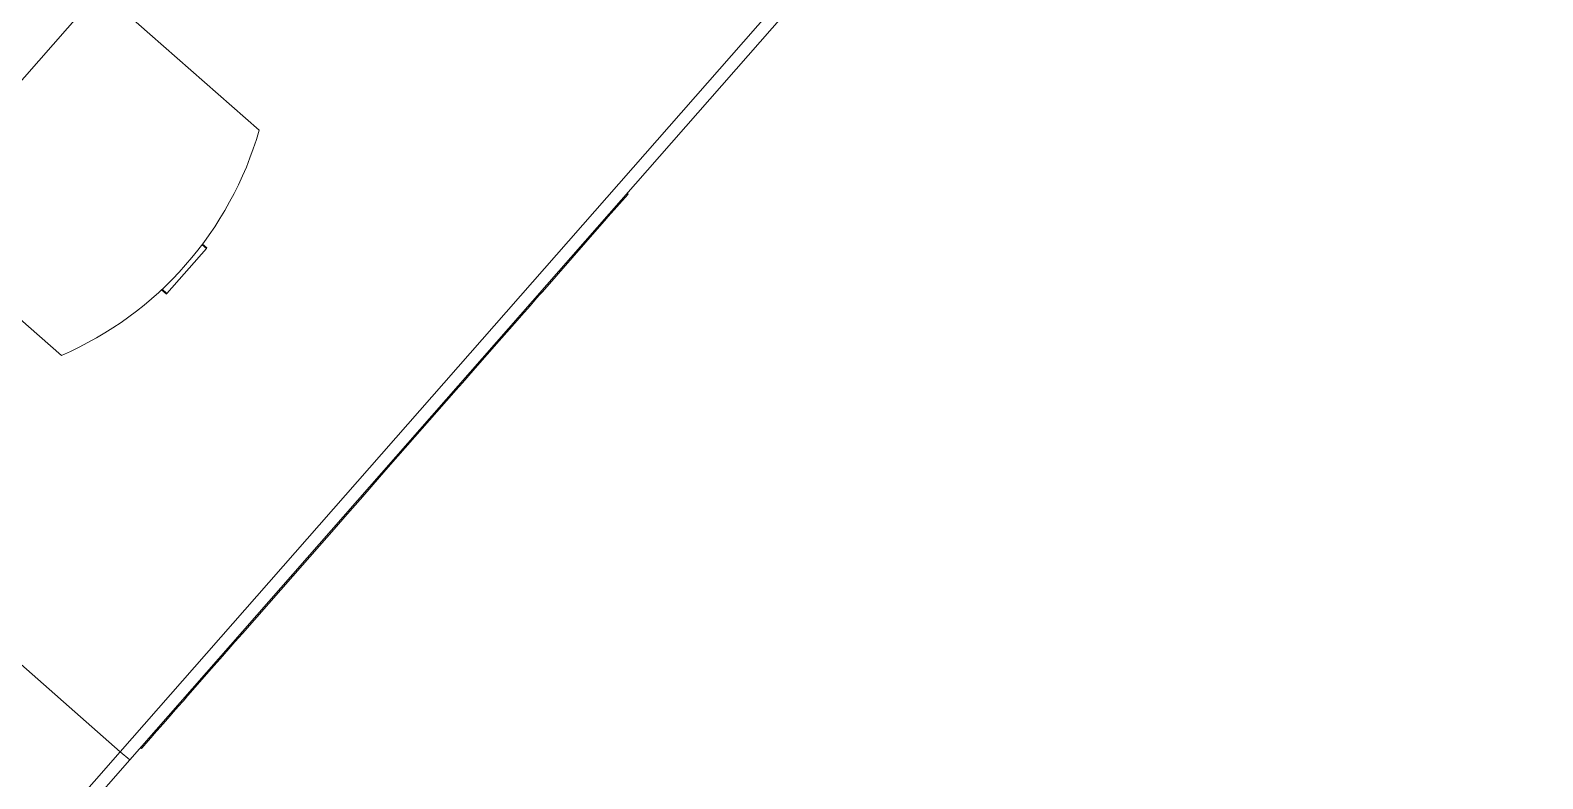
# Model space of a CAD drawing. Header units: millimetres. Extents: x 2822564 to 2991989, y -324396 to -253399.
# Drawn here: x 2841808.72 to 2841834.96, y -309596.17 to -309583.19 of the extents above; entities that cross this region are included whole.
import ezdxf

# ---------------------------------------------------------------- set-up
doc = ezdxf.new("R2010")
doc.units = ezdxf.units.MM
doc.linetypes.add('12017_XPLAN_GROUND$0$HIDDEN', pattern=[0.375, 0.25, -0.125])
doc.linetypes.add('DASHDOT', pattern=[1, 0.5, -0.25, 0, -0.25])
doc.layers.add('AX', color=1, linetype='DASHDOT')
doc.layers.add('coton tak bazo', color=191, linetype='Continuous', lineweight=5)
doc.layers.add('KATCHIN', color=253, linetype='12017_XPLAN_GROUND$0$HIDDEN', lineweight=5)

# ---------------------------------------------------------------- blocks, each defined once
blk = doc.blocks.new('fff')
at = {"layer": 'coton tak bazo', "ltscale": 0.02041656059491118}
blk.add_line((-1.297684680045103, 0.109737135599649), (-1.320963613394205, 0.08322757612690862), dxfattribs=at)
at = {"layer": 'coton tak bazo', "ltscale": 0.02041674974823626}
blk.add_line((-1.313244746708783, 0.07621112816137021), (-1.289965566657289, 0.1027209052116952), dxfattribs=at)
at = {"layer": 'coton tak bazo', "ltscale": 0.02041679877427124}
blk.add_line((-1.313055074481547, 0.07604435919093644), (-1.289776329198121, 0.1025546310668056), dxfattribs=at)
at = {"layer": 'coton tak bazo', "ltscale": 0.002468734504264494}
blk.add_line((-1.313647448407457, 0.09155938976185224), (-1.310442036255494, 0.08874445474320464), dxfattribs=at)
at = {"layer": 'coton tak bazo', "ltscale": 0.0002426825134832563}
blk.add_line((-1.303063657818402, 0.08738456990497168), (-1.303340741062239, 0.08706979419602096), dxfattribs=at)
at = {"layer": 'coton tak bazo', "ltscale": 1.462079459895081e-05}
for p, q in [((-1.303082673875362, 0.08740120340802565), (-1.303063657818402, 0.08738456990497168)), ((-1.303419984368251, 0.08701766269690142), (-1.303400966916477, 0.08700102927168368)), ((-1.303548971813626, 0.08687087167677215), (-1.303529955291729, 0.08685423819966348)), ((-1.303487755895252, 0.086940507093066), (-1.303468738443479, 0.08692387366784826)), ((-1.304999181370378, 0.08521894596033774), (-1.304980164848481, 0.08520231248322918)), ((-1.304861600042271, 0.08537592857162751), (-1.304842583055436, 0.08535929512046436)), ((-1.305172752651832, 0.08502153596797557), (-1.305153735200059, 0.08500490254275789)), ((-1.30541186633088, 0.08474892952794078), (-1.305392849344045, 0.08473229607677774)), ((-1.305864867233067, 0.08423292424410056), (-1.305845851176107, 0.08421629074104664)), ((-1.305618703584785, 0.08451348561379907), (-1.305599687062887, 0.08449685213669034)), ((-1.306360967107599, 0.08366760571298965), (-1.306341950146709, 0.08365097272676436)), ((-1.307664445718452, 0.08218422000738945), (-1.307645429196554, 0.082167586530281)), ((-1.307905105196695, 0.0819093772670142), (-1.307886088674798, 0.08189274378990563)), ((-1.308206673368506, 0.08156604630748676), (-1.308187656872554, 0.08154941329531618)), ((-1.308374928106604, 0.08137506783845982), (-1.308355910654831, 0.08135843441324209)), ((-1.309786365661115, 0.07976689477691018), (-1.30976734867428, 0.07975026132574692)), ((-1.310952075756171, 0.07843977829770443), (-1.310933058769336, 0.07842314484654123)), ((-1.310799652987605, 0.07861332357891165), (-1.310780636465708, 0.07859669010180309)), ((-1.311202753975295, 0.07815436876469406), (-1.311183736988459, 0.07813773531353085)), ((-1.311076053831106, 0.07829827067389261), (-1.311057036844271, 0.0782816372227294)), ((-1.311421462503198, 0.0779049741214421), (-1.311402445516363, 0.07788834067027883)), ((-1.311948541565823, 0.07730451168341262), (-1.311929524578987, 0.07728787823224947)), ((-1.312303782281988, 0.07689993539242423), (-1.312284765295153, 0.07688330194126114)), ((-1.312149072212236, 0.07707636978456245), (-1.312130056155276, 0.07705973628150847)), ((-1.312407294709309, 0.07678256964989033), (-1.312388278187411, 0.07676593617278182)), ((-1.312835870689107, 0.07629418909313929), (-1.312816854193156, 0.07627755608096864)), ((-1.312835870689107, 0.07629418909313929), (-1.312816854193156, 0.07627755608096864)), ((-1.312835870689107, 0.07629418909313929), (-1.312816854193156, 0.07627755608096864)), ((-1.312829811713884, 0.07630127347895566), (-1.312810794752995, 0.07628464049273032)), ((-1.312790544912045, 0.07634546136684567), (-1.312771528390148, 0.076328827889737)), ((-1.312607885387253, 0.07655349769249054), (-1.312588868891301, 0.07653686468032))]:
    blk.add_line(p, q, dxfattribs=at)
at = {"layer": 'coton tak bazo', "ltscale": 5.346703420438305e-05}
blk.add_line((-1.303002688628366, 0.08745398820861894), (-1.303063657818402, 0.08738456990497168), dxfattribs=at)
at = {"layer": 'coton tak bazo', "ltscale": 1.459713734714316e-05}
for p, q in [((-1.30302145749205, 0.08747083885026508), (-1.303002688628366, 0.08745398820861894)), ((-1.304798898356233, 0.08544687022971242), (-1.304780129466604, 0.08543001912312842)), ((-1.304750048046519, 0.08550211970983634), (-1.304731278227014, 0.085485268655143)), ((-1.306532993519733, 0.08347243196907717), (-1.306514224191111, 0.08345558135337638)), ((-1.308734742934258, 0.08096471288661733), (-1.308715973140699, 0.08094786229686207))]:
    blk.add_line(p, q, dxfattribs=at)
at = {"layer": 'coton tak bazo', "ltscale": 0.002468356196788968}
blk.add_line((-1.317637767063359, 0.08701440421815637), (-1.31443279060934, 0.0841999639731621), dxfattribs=at)
at = {"layer": 'coton tak bazo', "ltscale": 5.942883311754241e-05}
blk.add_line((-1.303400966916477, 0.08700102927168368), (-1.303468738443479, 0.08692387366784826), dxfattribs=at)
at = {"layer": 'coton tak bazo', "ltscale": 5.28996188852341e-05}
blk.add_line((-1.303340741062239, 0.08706979419602096), (-1.303400966916477, 0.08700102927168368), dxfattribs=at)
at = {"layer": 'coton tak bazo', "ltscale": 1.424267173965032e-05}
for p, q in [((-1.303359322325185, 0.08708593240859303), (-1.303340741062239, 0.08706979419602096)), ((-1.305254434191874, 0.08492775820546572), (-1.30523585246399, 0.08491162001883917)), ((-1.306143803010022, 0.08391476459867503), (-1.306125221256193, 0.08389862594711067)), ((-1.306493479550564, 0.08351683746049732), (-1.306474897796734, 0.08350069880893274)), ((-1.312580430757757, 0.07658466485792947), (-1.312561849003927, 0.076568526206365))]:
    blk.add_line(p, q, dxfattribs=at)
at = {"layer": 'coton tak bazo', "ltscale": 0.001054012382739734}
blk.add_line((-1.303529955291729, 0.08685423819966348), (-1.304731278227014, 0.085485268655143), dxfattribs=at)
at = {"layer": 'coton tak bazo', "ltscale": 5.365619524871447e-05}
blk.add_line((-1.303468738443479, 0.08692387366784826), (-1.303529955291729, 0.08685423819966348), dxfattribs=at)
at = {"layer": 'coton tak bazo', "ltscale": 0.0006979577664407258}
blk.add_line((-1.312303493566791, 0.08545101212779338), (-1.311507618435084, 0.08635720678468511), dxfattribs=at)
at = {"layer": 'coton tak bazo', "ltscale": 6.730670924603992e-05}
blk.add_line((-1.311594934697411, 0.08643403750805323), (-1.311507618435084, 0.08635720678468511), dxfattribs=at)
at = {"layer": 'coton tak bazo', "ltscale": 6.80878047336901e-05}
blk.add_line((-1.311585231617358, 0.08644695965637872), (-1.311496796817758, 0.08636935745417224), dxfattribs=at)
at = {"layer": 'coton tak bazo', "ltscale": 9.415813482053744e-06}
blk.add_line((-1.311507618435084, 0.08635720678468511), (-1.311496796817758, 0.08636935745417224), dxfattribs=at)
at = {"layer": 'coton tak bazo', "ltscale": 7.577649114170797e-05}
blk.add_line((-1.312413683593696, 0.08552440563658481), (-1.312315305274197, 0.0854379914312875), dxfattribs=at)
at = {"layer": 'coton tak bazo', "ltscale": 7.499543476614952e-05}
blk.add_line((-1.312400754227003, 0.08553665387248544), (-1.312303493566791, 0.08545101212779338), dxfattribs=at)
at = {"layer": 'coton tak bazo', "ltscale": 1.017351940391127e-05}
blk.add_line((-1.312315305274197, 0.0854379914312875), (-1.312303493566791, 0.08545101212779338), dxfattribs=at)
at = {"layer": 'coton tak bazo', "ltscale": 5.460216471888089e-05}
blk.add_line((-1.304780129466604, 0.08543001912312842), (-1.304842583055436, 0.08535929512046436), dxfattribs=at)
at = {"layer": 'coton tak bazo', "ltscale": 4.267860387986794e-05}
blk.add_line((-1.304731278227014, 0.085485268655143), (-1.304780129466604, 0.08543001912312842), dxfattribs=at)
at = {"layer": 'coton tak bazo', "ltscale": 0.0001521204703354855}
for p, q in [((-1.304980164848481, 0.08520231248322918), (-1.305153735200059, 0.08500490254275789)), ((-1.312388278187411, 0.07676593617278182), (-1.312561849003927, 0.076568526206365))]:
    blk.add_line(p, q, dxfattribs=at)
at = {"layer": 'coton tak bazo', "ltscale": 0.0001207982782722892}
blk.add_line((-1.304842583055436, 0.08535929512046436), (-1.304980164848481, 0.08520231248322918), dxfattribs=at)
at = {"layer": 'coton tak bazo', "ltscale": 0.0001356081955199605}
blk.add_line((-1.305238386906561, 0.0849085128394404), (-1.305392849344045, 0.08473229607677774), dxfattribs=at)
at = {"layer": 'coton tak bazo', "ltscale": 1.421838536227256e-05}
for p, q in [((-1.305256721002177, 0.0849248686555425), (-1.305238386906561, 0.0849085128394404)), ((-1.308904600687509, 0.08077056774943481), (-1.308886267056832, 0.0807542119073873))]:
    blk.add_line(p, q, dxfattribs=at)
at = {"layer": 'coton tak bazo', "ltscale": 7.423875250562649e-05}
blk.add_line((-1.305153735200059, 0.08500490254275789), (-1.305238386906561, 0.0849085128394404), dxfattribs=at)
at = {"layer": 'coton tak bazo', "ltscale": 2.320389759177482e-06}
blk.add_line((-1.30523585246399, 0.08491162001883917), (-1.305238386906561, 0.0849085128394404), dxfattribs=at)
at = {"layer": 'coton tak bazo', "ltscale": 0.0001813619776246458}
blk.add_line((-1.305392849344045, 0.08473229607677774), (-1.305599687062887, 0.08449685213669034), dxfattribs=at)
at = {"layer": 'coton tak bazo', "ltscale": 0.0002448121164540894}
blk.add_line((-1.305845851176107, 0.08421629074104664), (-1.306125221256193, 0.08389862594711067), dxfattribs=at)
at = {"layer": 'coton tak bazo', "ltscale": 0.000215997864138994}
blk.add_line((-1.305599687062887, 0.08449685213669034), (-1.305845851176107, 0.08421629074104664), dxfattribs=at)
at = {"layer": 'coton tak bazo', "ltscale": 0.0001161122664526764}
blk.add_line((-1.306341950146709, 0.08365097272676436), (-1.306474897796734, 0.08350069880893274), dxfattribs=at)
at = {"layer": 'coton tak bazo', "ltscale": 0.0001904485460871371}
blk.add_line((-1.306125221256193, 0.08389862594711067), (-1.306341950146709, 0.08365097272676436), dxfattribs=at)
at = {"layer": 'coton tak bazo', "ltscale": 0.0009920264545396642}
blk.add_line((-1.306514224191111, 0.08345558135337638), (-1.307645429196554, 0.082167586530281), dxfattribs=at)
at = {"layer": 'coton tak bazo', "ltscale": 3.463610675908254e-05}
blk.add_line((-1.306474897796734, 0.08350069880893274), (-1.306514224191111, 0.08345558135337638), dxfattribs=at)
at = {"layer": 'coton tak bazo', "ltscale": 0.0002114093557468077}
blk.add_line((-1.307645429196554, 0.082167586530281), (-1.307886088674798, 0.08189274378990563), dxfattribs=at)
at = {"layer": 'coton tak bazo', "ltscale": 0.0002644488495471603}
blk.add_line((-1.307886088674798, 0.08189274378990563), (-1.308187656872554, 0.08154941329531618), dxfattribs=at)
at = {"layer": 'coton tak bazo', "ltscale": 0.0001472937555158811}
blk.add_line((-1.308187656872554, 0.08154941329531618), (-1.308355910654831, 0.08135843441324209), dxfattribs=at)
at = {"layer": 'coton tak bazo', "ltscale": 0.0003160244156750312}
blk.add_line((-1.308355910654831, 0.08135843441324209), (-1.308715973140699, 0.08094786229686207), dxfattribs=at)
at = {"layer": 'coton tak bazo', "ltscale": 0.0001492341554139057}
blk.add_line((-1.308715973140699, 0.08094786229686207), (-1.308886267056832, 0.0807542119073873), dxfattribs=at)
at = {"layer": 'coton tak bazo', "ltscale": 0.0007730021864119551}
blk.add_line((-1.308886267056832, 0.0807542119073873), (-1.30976734867428, 0.07975026132574692), dxfattribs=at)
at = {"layer": 'coton tak bazo', "ltscale": 0.003193828603155216}
blk.add_line((-1.317391746064537, 0.07985270121326571), (-1.313244746708783, 0.07621112816137021), dxfattribs=at)
at = {"layer": 'coton tak bazo', "ltscale": 0.0008885461756342188}
blk.add_line((-1.30976734867428, 0.07975026132574692), (-1.310780636465708, 0.07859669010180309), dxfattribs=at)
at = {"layer": 'coton tak bazo', "ltscale": 0.0001088746945195396}
blk.add_line((-1.310933058769336, 0.07842314484654123), (-1.311057036844271, 0.0782816372227294), dxfattribs=at)
at = {"layer": 'coton tak bazo', "ltscale": 0.0001336675855109577}
blk.add_line((-1.310780636465708, 0.07859669010180309), (-1.310933058769336, 0.07842314484654123), dxfattribs=at)
at = {"layer": 'coton tak bazo', "ltscale": 0.0001919615400443126}
blk.add_line((-1.311183736988459, 0.07813773531353085), (-1.311402445516363, 0.07788834067027883), dxfattribs=at)
at = {"layer": 'coton tak bazo', "ltscale": 0.0001109554062772009}
blk.add_line((-1.311057036844271, 0.0782816372227294), (-1.311183736988459, 0.07813773531353085), dxfattribs=at)
at = {"layer": 'coton tak bazo', "ltscale": 0.0004623721524767995}
blk.add_line((-1.311402445516363, 0.07788834067027883), (-1.311929524578987, 0.07728787823224947), dxfattribs=at)
at = {"layer": 'coton tak bazo', "ltscale": 0.0001796596870976918}
blk.add_line((-1.311925445241152, 0.07729322119516008), (-1.312130056155276, 0.07705973628150847), dxfattribs=at)
at = {"layer": 'coton tak bazo', "ltscale": 0.0001357973290353971}
blk.add_line((-1.312130056155276, 0.07705973628150847), (-1.312284765295153, 0.07688330194126114), dxfattribs=at)
at = {"layer": 'coton tak bazo', "ltscale": 9.056211019237366e-05}
blk.add_line((-1.312284765295153, 0.07688330194126114), (-1.312388278187411, 0.07676593617278182), dxfattribs=at)
at = {"layer": 'coton tak bazo', "ltscale": 5.394796609394436e-06}
blk.add_line((-1.312810794752995, 0.07628464049273032), (-1.312816854193156, 0.07627755608096864), dxfattribs=at)
at = {"layer": 'coton tak bazo', "ltscale": 3.420913653784997e-05}
blk.add_line((-1.312771528390148, 0.076328827889737), (-1.312810794752995, 0.07628464049273032), dxfattribs=at)
at = {"layer": 'coton tak bazo', "ltscale": 0.0001602119490325231}
blk.add_line((-1.312588868891301, 0.07653686468032), (-1.312771528390148, 0.076328827889737), dxfattribs=at)
at = {"layer": 'coton tak bazo', "ltscale": 2.408778196395545e-05}
blk.add_line((-1.312561849003927, 0.076568526206365), (-1.312588868891301, 0.07653686468032), dxfattribs=at)
at = {"layer": 'coton tak bazo', "ltscale": 0.001749840389377261}
blk.add_line((-1.315239659334342, 0.07393885296710678), (-1.313244746708783, 0.07621112816137021), dxfattribs=at)
at = {"layer": 'coton tak bazo', "ltscale": 0.001604011026131492}
blk.add_line((-1.314884147756229, 0.0739618167463234), (-1.313055074481547, 0.07604435919093644), dxfattribs=at)
at = {"layer": 'coton tak bazo', "ltscale": 0.0001461586708833753}
blk.add_line((-1.313055074481547, 0.07604435919093644), (-1.313244746708783, 0.07621112816137021), dxfattribs=at)
at = {"layer": 'coton tak bazo'}
blk.add_arc((-1.317250968914524, 0.09069904787752014), 0.007083392982637131, 293.4415326796917, 343.9852894126916, dxfattribs=at)
blk = doc.blocks.new('Surgery Zone')
at = {"layer": 'KATCHIN', "color": 85, "ltscale": 1.1, "true_color": 0x58ba48}
blk.add_circle((1610637.799317755, -562746.6739985349, 1.200298341608669e-08), 2200, dxfattribs=at)
at = {"layer": 'coton tak bazo', "xscale": 860.0000000000005, "yscale": 860.0000000000005, "zscale": 860.0000000000005, "rotation": 180}
blk.add_blockref('fff', (1610029.188587715, -564186.8777287796, -0.0004825459414850194), dxfattribs=at)

msp = doc.modelspace()

# ---------------------------------------------------------------- block references
at = {"layer": 'AX', "rotation": 180}
msp.add_blockref('Surgery Zone', (4452968.858796784, -873848.1157608684, -1.196809361820052e-08), dxfattribs=at)

doc.saveas('drawing.dxf')
